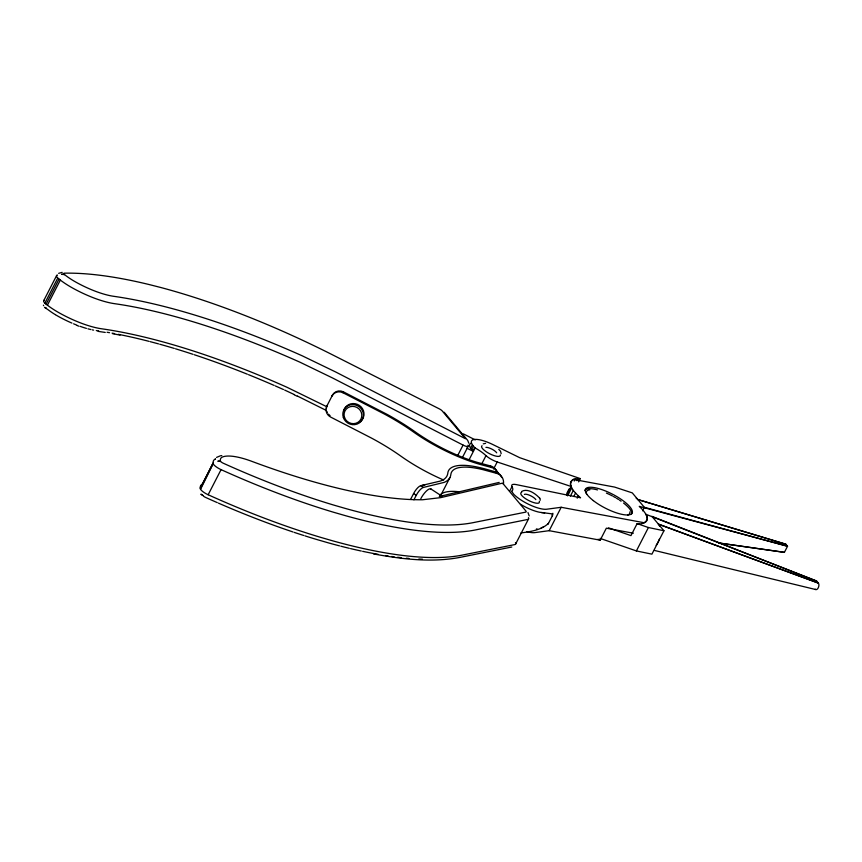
<?xml version="1.0" encoding="UTF-8"?>
<svg xmlns="http://www.w3.org/2000/svg" width="862" height="862" viewBox="0 0 862 862"><rect width="100%" height="100%" fill="white"/><g stroke="black" fill="none" stroke-linecap="round" stroke-linejoin="round"><path stroke-width="1.29" d="M501.178 453.671L500.499 451.235L498.775 449.361M547.726 524.43A5.377 5.053 58.3 0 0 548.491 523.342L552.305 515.918L551.949 513.838L539.386 512.222A21.852 6.54 27.2 0 1 520.551 504.259M43.768 300.569L56.676 275.452M326.73 406.702L287.057 387.307A330.157 98.731 27.2 0 0 101.716 328.799A51.709 15.462 27.2 0 1 59.844 313.218A35.719 10.678 27.2 0 1 47.421 305.202L44.846 303.187L57.743 278.081A8.965 2.683 27.2 0 1 57.409 275M46.106 304.2L59.015 279.083L57.743 278.081M47.421 305.202L60.329 280.085L59.015 279.083M515.454 542.575A9.697 2.898 27.2 0 1 514.679 544.612L462.226 555.106A329.165 98.43 27.2 0 1 332.667 540.83L320.933 537.435A329.165 98.43 27.2 0 1 208.151 494.756A8.965 2.683 27.2 0 1 200.523 489.368L200.275 487.989L213.183 462.883A35.719 10.678 27.2 0 1 215.134 459.101M200.361 488.657L213.183 462.883M200.523 489.368L213.27 463.551M208.151 494.756L221.06 469.639A8.965 2.683 27.2 0 1 213.431 464.252M443.65 480.015A74.498 22.272 27.2 0 1 400.992 456.224A90.866 27.175 27.2 0 0 371.382 438.025L330.534 417.014A8.297 7.92 27.4 0 1 326.784 406.185L332.473 395.108A8.297 7.92 27.4 0 1 343.464 391.865L387.275 414.471A93.969 28.101 27.2 0 1 401.746 422.919L403.028 423.716A93.969 28.101 27.2 0 1 415.053 431.754L418.178 433.931A71.126 21.27 27.2 0 0 476.697 462.194L490.532 465.976A14.288 11.131 -39.9 0 1 496.469 470.835M410.678 499.206L413.588 493.56A8.297 2.618 -56.8 0 1 420.71 485.694L440.17 481.115A90.866 27.175 27.2 0 0 447.82 473.066A74.498 22.272 27.2 0 1 484.746 468.853L495.381 471.783A14.288 11.131 -39.9 0 1 501.684 477.548M413.932 499.831L416.249 495.305A8.297 2.618 -56.8 0 1 423.382 487.439L444.081 482.408A93.969 28.101 27.2 0 0 448.8 479.197L449.102 478.83A94.023 28.112 27.2 0 0 450.837 474.509L451.095 473.292A71.126 21.27 27.2 0 1 482.946 469.661L496.738 473.4A14.288 11.131 -39.9 0 1 503.44 484.325M457.539 455.847L463.066 445.083A4.86 1.455 27.2 0 0 467.29 446.462A4.86 1.455 27.2 0 0 468.023 445.18M440.374 496.124L449.867 477.645M462.711 456.925L468.238 446.16M466.708 448.143L473.389 451.397L470.62 448.218L472.387 444.792A21.852 6.54 27.2 0 1 492.148 444.21L519.721 457.69L580.277 478.604L578.596 481.869M471.622 449.555L473.378 446.128L472.387 444.792M472.915 450.966L474.682 447.54L473.378 446.128M469.133 459.672L475.145 447.981L474.682 447.54M481.783 463.842L485.996 455.653A21.378 6.39 27.2 0 0 475.608 448.229L475.145 447.981M493.581 468.993L497.191 461.978L571.097 486.459L566.614 495.176M509.55 491.383L511.953 486.707A11.465 3.426 27.2 0 1 516.079 484.563L580.568 497.794C576.161 493.915 565.472 484.552 573.435 479.412L614.584 487.073L632.288 492.892L644.334 507.298L787.534 546.249L784.409 552.348L718.843 543.017M515.67 543.954L528.578 518.849M544.665 512.89L541.411 512.567M566.819 493.301L569.06 488.948M574.243 481.007L575.363 478.83L580.277 478.604M526.897 531.66A21.852 6.54 27.2 0 0 534.515 532.651L549.169 530.68L561.194 507.287L644.367 522.771A42.723 12.779 27.2 0 0 639.248 506.36L787.534 546.249L785.842 544.224L637.837 499.529A13.781 7.596 -74.8 0 0 636.199 498.214M567.605 495.855L571.711 487.86M577.001 480.716L578.122 478.539M570.407 496.07L573.338 490.37M573.812 496.48L575.579 493.053M577.206 498.161L578.38 495.876M549.169 530.68L600.178 540.183L606.342 528.19L633.354 533.222M642.535 510.81L644.334 507.298M815.204 589.177A3.588 1.983 -74.8 0 0 818.221 587.862A3.588 1.983 -74.8 0 0 818.34 583.089L816.648 581.063L645.864 514.269C650.519 520.379 642.858 525.238 637.126 523.622L630.962 535.614L608.421 527.824M636.382 550.926L648.418 527.522L663.945 530.755L651.92 554.158L636.382 550.926L600.049 538.373M326.784 406.185L327.248 405.291A8.297 7.92 27.4 0 0 326.418 408.276M332.473 395.108L332.01 396.003A8.297 7.92 27.4 0 1 343.001 392.76L383.849 413.771A90.866 27.175 27.2 0 1 413.458 431.97A74.498 22.272 27.2 0 0 481.298 464.737L491.879 467.592A14.288 11.131 -39.9 0 1 498.193 473.367M343.001 392.76L343.464 391.865M521.65 491.459C527.576 487.87 535.755 493.797 539.806 498.322M548.491 523.342C541.325 530.227 530.378 531.574 520.907 532.964M216.545 457.41L220.036 455.944M58.648 273.329L62.183 272.37M483.248 443.844L485.586 443.348M541.196 527.792L543.319 527.038M575.363 478.83C571.592 479.046 569.071 483.129 571.097 486.459M439.297 496.49L499.206 482.397M536.38 529.009L537.069 528.859M511.78 547.014L459.338 557.509C430.881 562.778 401.681 559.072 373.505 553.921M220.887 455.739L221.803 455.589M561.194 507.287L546.54 509.248A21.852 6.54 27.2 0 1 513.838 494.368L511.522 491.178A21.378 6.39 27.2 0 0 511.953 486.707M718.499 542.92L784.409 552.348M98.139 331.364L105.25 332.441M112.577 333.691L120.077 335.102M220.521 461.396L217.838 461.159L220.564 461.429A3.577 1.067 27.2 0 0 223.042 463.109L223.398 463.282A323.681 96.792 27.2 0 0 334.273 505.24L345.824 508.58A323.832 96.835 27.2 0 0 473.281 522.62L525.68 512.136A4.332 1.293 27.2 0 0 525.831 510.918L502.578 483.119L440.719 497.633L422.606 499.755A335.512 100.326 27.2 0 1 251.898 461.375L250.195 460.75A46.354 13.857 27.2 0 0 222.374 457.054A30.321 9.073 27.2 0 0 220.37 460.448L220.446 461.062M815.635 589.522L654.452 550.43M637.837 499.529L785.842 544.224A3.588 1.983 -74.8 0 0 783.806 544.256M637.126 523.622L648.418 527.522M55.405 314.705A30.321 9.073 27.2 0 1 48.153 309.792L44.608 307.325L46.376 308.424A3.577 1.067 27.2 0 1 46.246 308.219M658.406 524.128L818.34 583.089L658.406 524.128A13.781 7.596 -74.8 0 1 659.635 526.24M77.203 325.556L78.884 326.192M816.648 581.063L651.898 516.349L663.945 530.755M597.991 539.235L600.178 540.183M202.818 495.51L200.868 494.174L202.85 495.305M284.643 390.055L294.287 394.559M294.308 394.839L297.476 396.348M297.465 396.078L326.31 410.452M463.347 433.866L475.296 439.9M463.066 445.083L332.635 378.009L299.965 362.202A330.157 98.731 27.2 0 0 114.614 303.683A51.709 15.462 27.2 0 1 72.753 288.113A35.719 10.678 27.2 0 1 60.329 280.085M430.741 488.851L441.743 496.049M420.71 485.694L423.382 487.439M413.588 493.56L416.249 495.305M63.971 274.191L65.749 275.549A30.321 9.073 27.2 0 0 76.287 282.359A46.354 13.857 27.2 0 0 112.534 296.129L113.892 296.334A335.512 100.326 27.2 0 1 302.239 355.823L335.63 371.964L465.469 438.736L442.217 410.937A4.332 1.293 27.2 0 0 439.351 408.89L333.292 355.219A323.832 96.835 27.2 0 0 161.011 287.563L149.88 284.729A323.681 96.792 27.2 0 0 64.424 273.179L64.219 273.189A3.577 1.067 27.2 0 0 63.939 274.127L61.579 274.31L64.542 274.622M490.532 465.976L491.879 467.592M495.381 471.783L496.738 473.4M444.156 412.23L467.7 440.385L468.82 443.187M527.986 512.556L529.182 515.918M539.666 498.064L540.355 500.165M43.639 305.719L43.412 305.17M343.561 411.271A10.419 9.945 27.4 0 1 359.4 405.442A10.419 9.945 27.4 0 1 359.443 422.143M330.071 415.57A8.297 7.92 27.4 0 1 328.454 414.137M327.258 412.359A8.297 7.92 27.4 0 1 326.849 411.379M482.073 445.762A10.419 3.114 27.2 0 0 481.61 446.893L481.783 447.41A10.419 3.114 27.2 0 0 483.948 450.007L485.802 451.451A10.419 3.114 27.2 0 0 499.863 456.084L500.175 455.782A10.419 3.114 27.2 0 0 500.326 454.953M470.62 448.218A21.852 6.54 27.2 0 1 471.525 443.079M659.301 539.203A13.781 7.596 -74.8 0 1 656.187 545.258M497.191 461.978A11.465 3.426 27.2 0 1 485.996 455.653M44.846 303.187A8.965 2.683 27.2 0 1 44.501 300.116M55.868 314.975A30.321 9.073 27.2 0 0 58.691 316.602A46.354 13.857 27.2 0 0 71.934 323.11M96.285 330.577A335.512 100.326 27.2 0 1 98.645 330.911M107.093 332.269A335.512 100.326 27.2 0 1 109.56 332.7M112.06 333.141A335.512 100.326 27.2 0 1 114.571 333.605M118.363 334.337A335.512 100.326 27.2 0 1 149.018 341.352M150.193 341.664A335.512 100.326 27.2 0 1 158.511 343.884M159.718 344.218A335.512 100.326 27.2 0 1 174.296 348.431M175.525 348.798A335.512 100.326 27.2 0 1 192.98 354.314M194.241 354.724A335.512 100.326 27.2 0 1 247.362 374.216M248.515 374.679A335.512 100.326 27.2 0 1 274.084 385.4M275.247 385.907A335.512 100.326 27.2 0 1 283.469 389.538M93.602 330.135A46.354 13.857 27.2 0 1 92.234 329.855M90.833 329.543A46.354 13.857 27.2 0 1 87.913 328.81M86.405 328.39A46.354 13.857 27.2 0 1 80.144 326.353M76.89 325.146A46.354 13.857 27.2 0 1 73.593 323.821M485.92 447.378A6.724 2.015 27.2 0 1 491.728 449.048A6.724 2.015 27.2 0 1 496.684 452.809M422.585 485.554A10.419 3.297 -56.8 0 1 424.869 485.015M422.175 485.522A8.965 2.834 -56.8 0 1 423.026 485.554M439.728 495.434A71.126 21.27 27.2 0 1 458.94 491.76M420.796 498.71A10.419 3.297 -56.8 0 1 431.356 489.487M521.693 492.374A10.419 3.114 27.2 0 0 520.767 493.258L520.939 494.238A10.419 3.114 27.2 0 0 523.115 496.835L523.977 497.557A10.419 3.114 27.2 0 0 539.03 502.912L539.483 501.781A10.419 3.114 27.2 0 0 539.321 501.253M200.275 487.989A35.719 10.678 27.2 0 1 202.236 484.218M215.349 458.993A35.719 10.678 27.2 0 1 215.565 458.896M584.91 490.295A26.226 7.844 27.2 0 1 597.528 489.918M606.406 493.086A26.226 7.844 27.2 0 1 612.559 496.027M613.561 496.577A26.226 7.844 27.2 0 1 615.543 497.686M616.513 498.258A26.226 7.844 27.2 0 1 618.399 499.421M619.315 500.014A26.226 7.844 27.2 0 1 621.082 501.21M623.538 503.031A26.226 7.844 27.2 0 1 631.641 513.838M528.449 517.631A9.697 2.898 27.2 0 1 527.587 519.495L475.124 530.001A329.165 98.43 27.2 0 1 345.576 515.713L333.842 512.33A329.165 98.43 27.2 0 1 221.06 469.639M629.831 511.909A24.233 7.241 27.2 0 1 627.687 515.023M586.72 494.389A24.233 7.241 27.2 0 1 589.888 489.788M422.423 559.179A323.832 96.835 27.2 0 1 418.835 559.05M408.911 558.414A323.832 96.835 27.2 0 1 406.347 558.188M401.132 557.66A323.832 96.835 27.2 0 1 397.641 557.251M394.096 556.809A323.832 96.835 27.2 0 1 391.704 556.486M388.072 555.958A323.832 96.835 27.2 0 1 385.626 555.581M378.149 554.341A323.832 96.835 27.2 0 1 362.643 551.324M361.318 551.044A323.832 96.835 27.2 0 1 350.565 548.609M349.347 548.318A323.832 96.835 27.2 0 1 340.759 546.185M339.52 545.861A323.832 96.835 27.2 0 1 328.228 542.823L316.677 539.483A323.681 96.792 27.2 0 1 304.922 535.862M303.736 535.485A323.681 96.792 27.2 0 1 294.168 532.371M292.961 531.962A323.681 96.792 27.2 0 1 218.42 503.128M217.267 502.621A323.681 96.792 27.2 0 1 205.802 497.525L205.436 497.352A3.577 1.067 27.2 0 1 203.324 496.016M552.865 513.278A5.377 5.053 58.3 0 1 552.305 515.918M524.387 494.422A6.724 2.015 27.2 0 1 530.098 495.499A6.724 2.015 27.2 0 1 535.852 499.637M343.356 417.542A10.419 9.945 27.4 0 0 360.909 421.55A10.419 9.945 27.4 0 0 355.122 404.881A10.419 9.945 27.4 0 0 343.356 417.542M344.541 417.499A8.965 8.555 27.4 0 0 359.637 420.947A8.965 8.555 27.4 0 0 354.659 406.605A8.965 8.555 27.4 0 0 344.541 417.499M593.347 500.628A26.226 7.844 27.2 0 0 631.986 513.364A26.226 7.844 27.2 0 0 601.105 489.357A26.226 7.844 27.2 0 0 593.347 500.628"/></g></svg>
